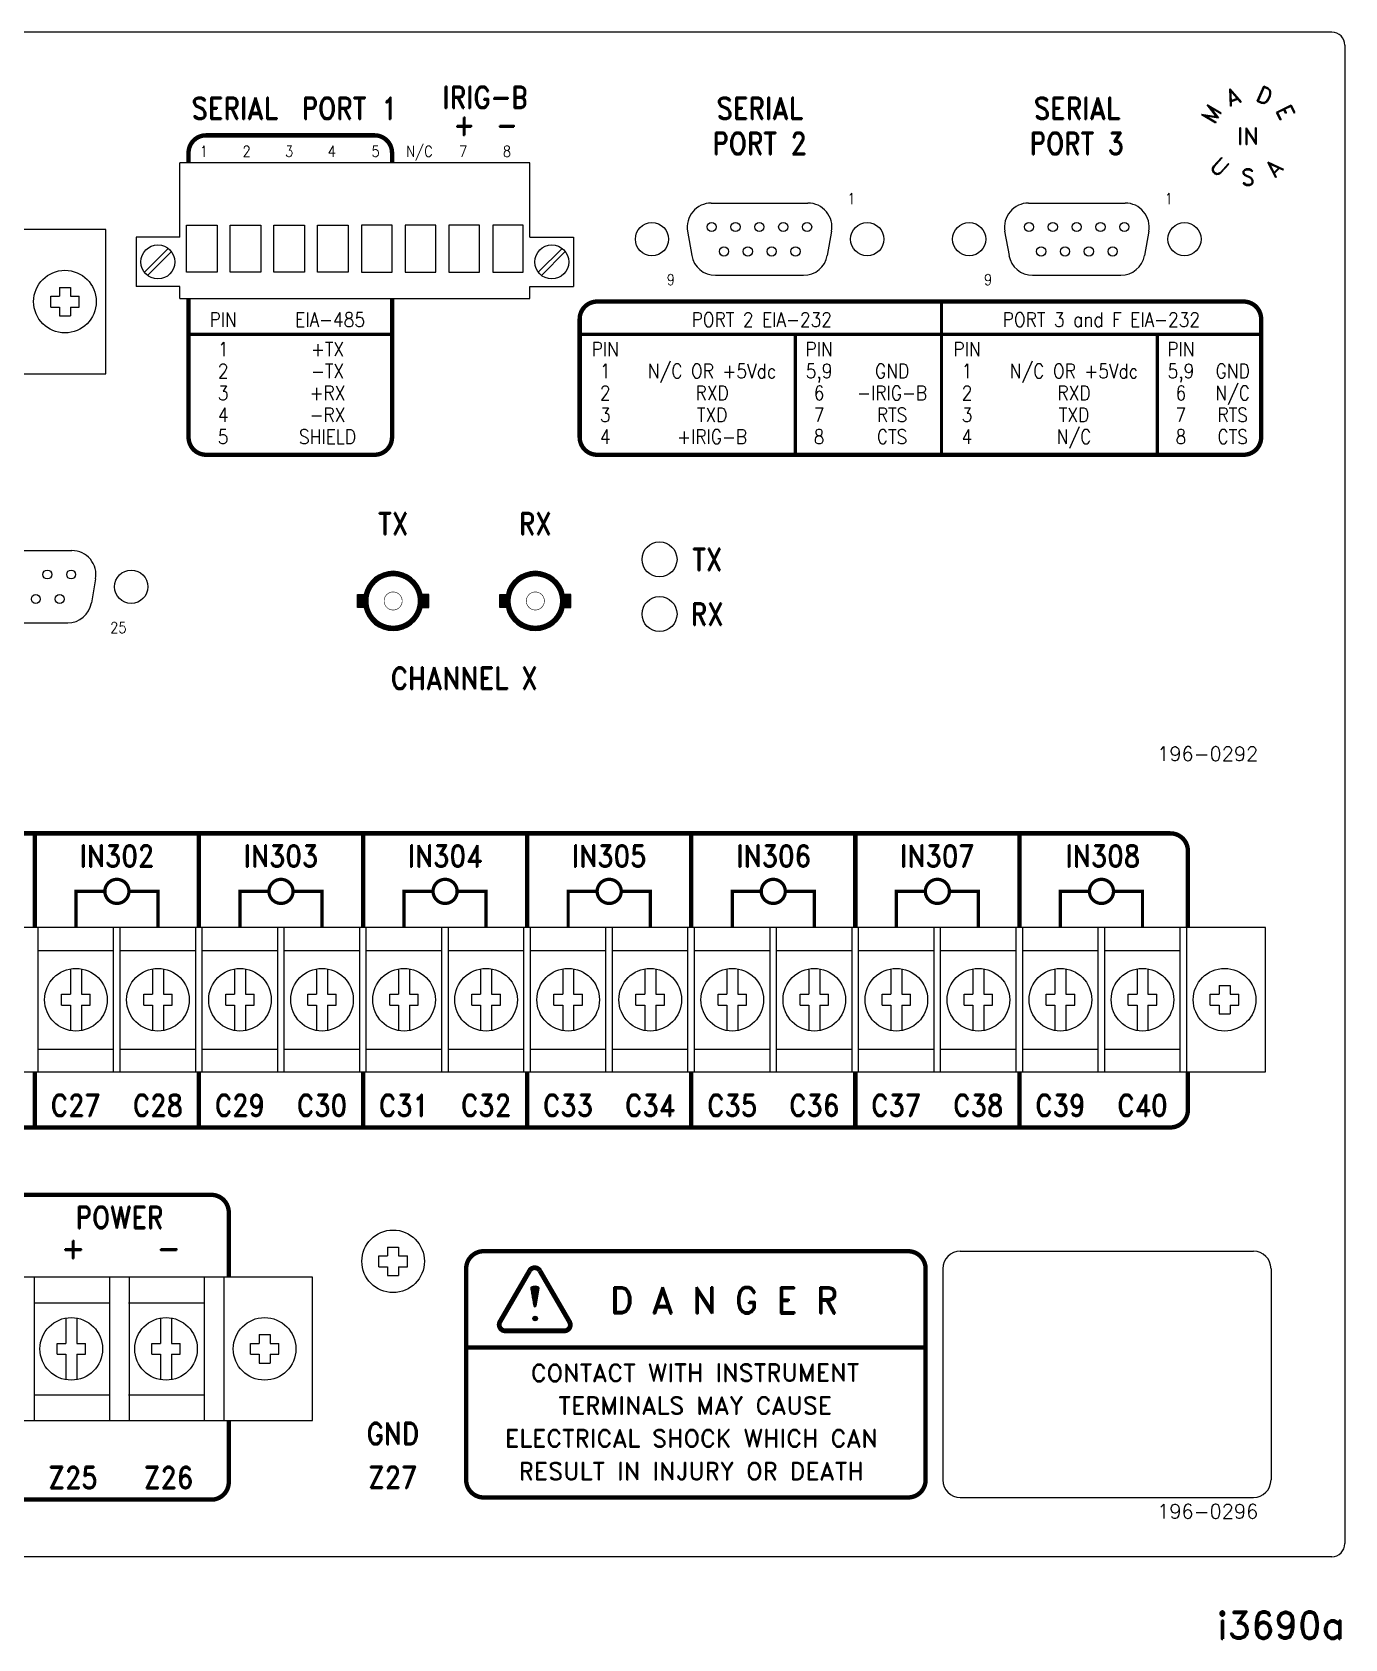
# Model space of a CAD drawing. Extents: x 3.1 to 20.4, y 4.9 to 12.2.
# Drawn here: x 14.38 to 20.38, y 4.89 to 12.23 of the extents above; entities that cross this region are included whole.
import ezdxf
from ezdxf.enums import TextEntityAlignment as Align

# ---------------------------------------------------------------- set-up
doc = ezdxf.new("R2010")
doc.units = 0
doc.header["$MEASUREMENT"] = 0
doc.layers.get('0').update_dxf_attribs({"linetype": 'CONTINUOUS'})
doc.layers.add('DWG', color=7, linetype='CONTINUOUS')
doc.styles.add('JS', font='ROMANS')
doc.styles.add('ROMAND', font='ROMAND', dxfattribs={"width": 0.875})
doc.styles.add('ROMANS', font='ROMANS')

msp = doc.modelspace()

# ---------------------------------------------------------------- linework, layer by layer
for p, q in [((20.315, 12.233), (3.185, 12.233)), ((20.375, 12.173), (20.375, 5.327)), ((15.8625, 9.664), (15.8929, 9.664)), ((15.8625, 9.604), (15.8625, 9.664)), ((16.1875, 9.664), (16.1571, 9.664)), ((16.1875, 9.604), (16.1875, 9.664)), ((16.5125, 9.664), (16.5429, 9.664)), ((16.5125, 9.604), (16.5125, 9.664)), ((16.8375, 9.664), (16.8071, 9.664)), ((16.8375, 9.604), (16.8375, 9.664)), ((15.8929, 9.604), (15.8625, 9.604)), ((16.1571, 9.604), (16.1875, 9.604)), ((16.5429, 9.604), (16.5125, 9.604)), ((16.8071, 9.604), (16.8375, 9.604)), ((14.4025, 7.482), (14.4025, 8.142)), ((14.7475, 7.482), (14.7475, 8.142)), ((14.7775, 7.482), (14.7775, 8.142)), ((15.1225, 7.482), (15.1225, 8.142)), ((15.1525, 7.482), (15.1525, 8.142)), ((15.4975, 7.482), (15.4975, 8.142)), ((15.5275, 7.482), (15.5275, 8.142)), ((15.8725, 7.482), (15.8725, 8.142)), ((15.9025, 7.482), (15.9025, 8.142)), ((16.2475, 7.482), (16.2475, 8.142)), ((16.2775, 7.482), (16.2775, 8.142)), ((16.6225, 7.482), (16.6225, 8.142)), ((16.6525, 7.482), (16.6525, 8.142)), ((16.9975, 7.482), (16.9975, 8.142)), ((17.0275, 7.482), (17.0275, 8.142)), ((17.3725, 7.482), (17.3725, 8.142)), ((17.4025, 7.482), (17.4025, 8.142)), ((17.7475, 7.482), (17.7475, 8.142)), ((17.7775, 7.482), (17.7775, 8.142)), ((18.1225, 7.482), (18.1225, 8.142)), ((18.1525, 7.482), (18.1525, 8.142)), ((18.4975, 7.482), (18.4975, 8.142)), ((18.5275, 7.482), (18.5275, 8.142)), ((18.8725, 7.482), (18.8725, 8.142)), ((18.9025, 7.482), (18.9025, 8.142)), ((19.2475, 7.482), (19.2475, 8.142)), ((19.2775, 7.482), (19.2775, 8.142)), ((19.6225, 7.482), (19.6225, 8.142)), ((19.6525, 7.482), (19.6525, 8.142)), ((14.4025, 8.037), (14.7475, 8.037)), ((14.7775, 8.037), (15.1225, 8.037)), ((15.1525, 8.037), (15.4975, 8.037)), ((15.5275, 8.037), (15.8725, 8.037)), ((15.9025, 8.037), (16.2475, 8.037)), ((16.2775, 8.037), (16.6225, 8.037)), ((16.6525, 8.037), (16.9975, 8.037)), ((17.0275, 8.037), (17.3725, 8.037)), ((17.4025, 8.037), (17.7475, 8.037)), ((17.7775, 8.037), (18.1225, 8.037)), ((18.1525, 8.037), (18.4975, 8.037)), ((18.5275, 8.037), (18.8725, 8.037)), ((18.9025, 8.037), (19.2475, 8.037)), ((19.2775, 8.037), (19.6225, 8.037)), ((14.4025, 7.587), (14.7475, 7.587)), ((14.7775, 7.587), (15.1225, 7.587)), ((15.1525, 7.587), (15.4975, 7.587)), ((15.5275, 7.587), (15.8725, 7.587)), ((15.9025, 7.587), (16.2475, 7.587)), ((16.2775, 7.587), (16.6225, 7.587)), ((16.6525, 7.587), (16.9975, 7.587)), ((17.0275, 7.587), (17.3725, 7.587)), ((17.4025, 7.587), (17.7475, 7.587)), ((17.7775, 7.587), (18.1225, 7.587)), ((18.1525, 7.587), (18.4975, 7.587)), ((18.5275, 7.587), (18.8725, 7.587)), ((18.9025, 7.587), (19.2475, 7.587)), ((19.2775, 7.587), (19.6225, 7.587)), ((18.6174, 6.6631), (19.9574, 6.6631)), ((18.5374, 6.5831), (18.5374, 5.6181)), ((20.0374, 6.5831), (20.0374, 5.6181)), ((14.3826, 6.427), (14.7276, 6.427)), ((14.8158, 6.427), (15.1608, 6.427)), ((14.3826, 6.007), (14.7276, 6.007)), ((14.8158, 6.007), (15.1608, 6.007)), ((18.6174, 5.5381), (19.9574, 5.5381)), ((20.315, 5.267), (3.185, 5.267))]:
    msp.add_line(p, q)
at = {"linetype": 'CONTINUOUS', "extrusion": (0, 0, -1)}
for p, q in [((16.65, 11.6355), (15.05, 11.6355)), ((14.85, 11.2955), (14.85, 11.0705)), ((15.05, 11.2955), (14.85, 11.2955)), ((16.65, 11.2955), (16.85, 11.2955)), ((16.85, 11.2955), (16.85, 11.0705)), ((15.05, 11.0705), (14.85, 11.0705)), ((16.65, 11.0705), (16.85, 11.0705))]:
    msp.add_line(p, q, dxfattribs=at)
at = {"linetype": 'CONTINUOUS'}
for p, q in [((15.05, 11.2955), (15.05, 11.6355)), ((16.65, 11.2955), (16.65, 11.6355)), ((14.8886, 11.1357), (14.9973, 11.2444)), ((16.6886, 11.1357), (16.7973, 11.2444)), ((14.9027, 11.1216), (15.0114, 11.2303)), ((16.7027, 11.1216), (16.8114, 11.2303)), ((14.46, 10.977), (14.46, 11.027)), ((14.46, 11.027), (14.5, 11.027)), ((14.5, 11.067), (14.55, 11.067)), ((14.5, 11.067), (14.5, 11.027)), ((14.55, 11.067), (14.55, 11.027)), ((14.55, 11.027), (14.59, 11.027)), ((14.59, 10.977), (14.59, 11.027)), ((15.05, 11.016), (15.05, 11.0705)), ((15.05, 11.016), (16.65, 11.016)), ((16.65, 11.016), (16.65, 11.0705)), ((14.46, 10.977), (14.5, 10.977)), ((14.5, 10.977), (14.5, 10.937)), ((14.55, 10.977), (14.55, 10.937)), ((14.55, 10.977), (14.59, 10.977)), ((14.5, 10.937), (14.55, 10.937)), ((16.8676, 10.752), (16.8676, 10.752)), ((14.55, 7.9528), (14.55, 7.837)), ((14.6, 7.9528), (14.6, 7.837)), ((14.925, 7.9528), (14.925, 7.837)), ((14.975, 7.9528), (14.975, 7.837)), ((15.3, 7.9528), (15.3, 7.837)), ((15.35, 7.9528), (15.35, 7.837)), ((15.675, 7.9528), (15.675, 7.837)), ((15.725, 7.9528), (15.725, 7.837)), ((16.05, 7.9528), (16.05, 7.837)), ((16.1, 7.9528), (16.1, 7.837)), ((16.425, 7.9528), (16.425, 7.837)), ((16.475, 7.9528), (16.475, 7.837)), ((16.8, 7.9528), (16.8, 7.837)), ((16.85, 7.9528), (16.85, 7.837)), ((17.175, 7.9528), (17.175, 7.837)), ((17.225, 7.9528), (17.225, 7.837)), ((17.55, 7.9528), (17.55, 7.837)), ((17.6, 7.9528), (17.6, 7.837)), ((17.925, 7.9528), (17.925, 7.837)), ((17.975, 7.9528), (17.975, 7.837)), ((18.3, 7.9528), (18.3, 7.837)), ((18.35, 7.9528), (18.35, 7.837)), ((18.675, 7.9528), (18.675, 7.837)), ((18.725, 7.9528), (18.725, 7.837)), ((19.05, 7.9528), (19.05, 7.837)), ((19.1, 7.9528), (19.1, 7.837)), ((19.425, 7.9528), (19.425, 7.837)), ((19.475, 7.9528), (19.475, 7.837)), ((19.8, 7.877), (19.85, 7.877)), ((19.8, 7.877), (19.8, 7.837)), ((19.85, 7.877), (19.85, 7.837)), ((14.51, 7.787), (14.51, 7.837)), ((14.51, 7.837), (14.55, 7.837)), ((14.51, 7.787), (14.55, 7.787)), ((14.55, 7.787), (14.55, 7.6712)), ((14.6, 7.837), (14.64, 7.837)), ((14.6, 7.787), (14.6, 7.6712)), ((14.6, 7.787), (14.64, 7.787)), ((14.64, 7.787), (14.64, 7.837)), ((14.885, 7.787), (14.885, 7.837)), ((14.885, 7.837), (14.925, 7.837)), ((14.885, 7.787), (14.925, 7.787)), ((14.925, 7.787), (14.925, 7.6712)), ((14.975, 7.837), (15.015, 7.837)), ((14.975, 7.787), (14.975, 7.6712)), ((14.975, 7.787), (15.015, 7.787)), ((15.015, 7.787), (15.015, 7.837)), ((15.26, 7.787), (15.26, 7.837)), ((15.26, 7.837), (15.3, 7.837)), ((15.26, 7.787), (15.3, 7.787)), ((15.3, 7.787), (15.3, 7.6712)), ((15.35, 7.837), (15.39, 7.837)), ((15.35, 7.787), (15.35, 7.6712)), ((15.35, 7.787), (15.39, 7.787)), ((15.39, 7.787), (15.39, 7.837)), ((15.635, 7.837), (15.675, 7.837)), ((15.635, 7.787), (15.635, 7.837)), ((15.635, 7.787), (15.675, 7.787)), ((15.675, 7.787), (15.675, 7.6712)), ((15.725, 7.837), (15.765, 7.837)), ((15.725, 7.787), (15.725, 7.6712)), ((15.725, 7.787), (15.765, 7.787)), ((15.765, 7.787), (15.765, 7.837)), ((16.01, 7.787), (16.01, 7.837)), ((16.01, 7.837), (16.05, 7.837)), ((16.01, 7.787), (16.05, 7.787)), ((16.05, 7.787), (16.05, 7.6712)), ((16.1, 7.837), (16.14, 7.837)), ((16.1, 7.787), (16.1, 7.6712)), ((16.1, 7.787), (16.14, 7.787)), ((16.14, 7.787), (16.14, 7.837)), ((16.385, 7.837), (16.425, 7.837)), ((16.385, 7.787), (16.385, 7.837)), ((16.385, 7.787), (16.425, 7.787)), ((16.425, 7.787), (16.425, 7.6712)), ((16.475, 7.837), (16.515, 7.837)), ((16.475, 7.787), (16.475, 7.6712)), ((16.475, 7.787), (16.515, 7.787)), ((16.515, 7.787), (16.515, 7.837)), ((16.76, 7.837), (16.8, 7.837)), ((16.76, 7.787), (16.76, 7.837)), ((16.76, 7.787), (16.8, 7.787)), ((16.8, 7.787), (16.8, 7.6712)), ((16.85, 7.837), (16.89, 7.837)), ((16.85, 7.787), (16.85, 7.6712)), ((16.85, 7.787), (16.89, 7.787)), ((16.89, 7.787), (16.89, 7.837)), ((17.135, 7.787), (17.135, 7.837)), ((17.135, 7.837), (17.175, 7.837)), ((17.135, 7.787), (17.175, 7.787)), ((17.175, 7.787), (17.175, 7.6712)), ((17.225, 7.837), (17.265, 7.837)), ((17.225, 7.787), (17.265, 7.787)), ((17.225, 7.787), (17.225, 7.6712)), ((17.265, 7.787), (17.265, 7.837)), ((17.51, 7.787), (17.51, 7.837)), ((17.51, 7.837), (17.55, 7.837)), ((17.51, 7.787), (17.55, 7.787)), ((17.55, 7.787), (17.55, 7.6712)), ((17.6, 7.837), (17.64, 7.837)), ((17.6, 7.787), (17.6, 7.6712)), ((17.6, 7.787), (17.64, 7.787)), ((17.64, 7.787), (17.64, 7.837)), ((17.885, 7.787), (17.885, 7.837)), ((17.885, 7.837), (17.925, 7.837)), ((17.885, 7.787), (17.925, 7.787)), ((17.925, 7.787), (17.925, 7.6712)), ((17.975, 7.837), (18.015, 7.837)), ((17.975, 7.787), (17.975, 7.6712)), ((17.975, 7.787), (18.015, 7.787)), ((18.015, 7.787), (18.015, 7.837)), ((18.26, 7.787), (18.26, 7.837)), ((18.26, 7.837), (18.3, 7.837)), ((18.26, 7.787), (18.3, 7.787)), ((18.3, 7.787), (18.3, 7.6712)), ((18.35, 7.837), (18.39, 7.837)), ((18.35, 7.787), (18.35, 7.6712)), ((18.35, 7.787), (18.39, 7.787)), ((18.39, 7.787), (18.39, 7.837)), ((18.635, 7.787), (18.635, 7.837)), ((18.635, 7.837), (18.675, 7.837)), ((18.635, 7.787), (18.675, 7.787)), ((18.675, 7.787), (18.675, 7.6712)), ((18.725, 7.837), (18.765, 7.837)), ((18.725, 7.787), (18.725, 7.6712)), ((18.725, 7.787), (18.765, 7.787)), ((18.765, 7.787), (18.765, 7.837)), ((19.01, 7.787), (19.01, 7.837)), ((19.01, 7.837), (19.05, 7.837)), ((19.01, 7.787), (19.05, 7.787)), ((19.05, 7.787), (19.05, 7.6712)), ((19.1, 7.837), (19.14, 7.837)), ((19.1, 7.787), (19.1, 7.6712)), ((19.1, 7.787), (19.14, 7.787)), ((19.14, 7.787), (19.14, 7.837)), ((19.385, 7.787), (19.385, 7.837)), ((19.385, 7.837), (19.425, 7.837)), ((19.385, 7.787), (19.425, 7.787)), ((19.425, 7.787), (19.425, 7.6712)), ((19.475, 7.837), (19.515, 7.837)), ((19.475, 7.787), (19.475, 7.6712)), ((19.475, 7.787), (19.515, 7.787)), ((19.515, 7.787), (19.515, 7.837)), ((19.76, 7.837), (19.8, 7.837)), ((19.76, 7.787), (19.76, 7.837)), ((19.76, 7.787), (19.8, 7.787)), ((19.8, 7.787), (19.8, 7.747)), ((19.85, 7.837), (19.89, 7.837)), ((19.85, 7.787), (19.89, 7.787)), ((19.85, 7.787), (19.85, 7.747)), ((19.89, 7.787), (19.89, 7.837)), ((19.8, 7.747), (19.85, 7.747)), ((16, 6.682), (16.05, 6.682)), ((16, 6.682), (16, 6.642)), ((16.05, 6.682), (16.05, 6.642)), ((15.96, 6.642), (16, 6.642)), ((15.96, 6.592), (15.96, 6.642)), ((16.05, 6.642), (16.09, 6.642)), ((16.09, 6.592), (16.09, 6.642)), ((14.3849, 6.545), (14.3849, 5.889)), ((14.7281, 6.545), (14.7281, 5.889)), ((14.8181, 6.545), (14.8181, 5.889)), ((15.1613, 6.545), (15.1613, 5.889)), ((15.2513, 6.545), (15.2513, 5.889)), ((15.96, 6.592), (16, 6.592)), ((16, 6.592), (16, 6.552)), ((16, 6.552), (16.05, 6.552)), ((16.05, 6.592), (16.09, 6.592)), ((16.05, 6.592), (16.05, 6.552)), ((16.6544, 6.4964), (16.6694, 6.4116)), ((16.6554, 6.4909), (16.6554, 6.4984)), ((16.6561, 6.487), (16.6561, 6.4988)), ((16.6572, 6.4807), (16.6572, 6.4994)), ((16.6583, 6.4745), (16.6583, 6.5)), ((16.6594, 6.4683), (16.6594, 6.5005)), ((16.6605, 6.462), (16.6605, 6.5009)), ((16.6616, 6.4558), (16.6616, 6.5013)), ((16.6627, 6.4495), (16.6627, 6.5017)), ((16.6638, 6.4433), (16.6638, 6.502)), ((16.6649, 6.4371), (16.6649, 6.5023)), ((16.666, 6.4308), (16.666, 6.5026)), ((16.6671, 6.4246), (16.6671, 6.5028)), ((16.6682, 6.4184), (16.6682, 6.503)), ((16.6693, 6.4121), (16.6693, 6.5032)), ((16.6704, 6.4103), (16.6704, 6.5033)), ((16.6715, 6.4097), (16.6715, 6.5033)), ((16.6726, 6.4095), (16.6726, 6.5033)), ((16.6737, 6.4095), (16.6737, 6.5034)), ((16.6748, 6.4098), (16.6748, 6.5033)), ((16.6759, 6.4103), (16.6759, 6.5032)), ((16.6916, 6.4964), (16.6766, 6.4116)), ((16.6768, 6.4128), (16.6768, 6.5032)), ((16.6781, 6.4199), (16.6781, 6.503)), ((16.6792, 6.4262), (16.6792, 6.5028)), ((16.6803, 6.4324), (16.6803, 6.5026)), ((16.6814, 6.4386), (16.6814, 6.5023)), ((16.6825, 6.4448), (16.6825, 6.5021)), ((16.6836, 6.451), (16.6836, 6.5017)), ((16.6845, 6.4563), (16.6845, 6.5016)), ((16.6858, 6.4634), (16.6858, 6.501)), ((16.6869, 6.4696), (16.6869, 6.5005)), ((16.688, 6.4758), (16.688, 6.5)), ((16.6891, 6.4821), (16.6891, 6.4997)), ((16.69, 6.4873), (16.69, 6.4992)), ((16.6907, 6.4915), (16.6907, 6.4988)), ((14.5289, 6.3578), (14.5289, 6.242)), ((14.5789, 6.3578), (14.5789, 6.242)), ((14.9621, 6.3578), (14.9621, 6.242)), ((15.0121, 6.3578), (15.0121, 6.242)), ((16.6649, 6.3509), (16.6649, 6.3607)), ((16.666, 6.3492), (16.666, 6.3624)), ((16.6671, 6.3481), (16.6671, 6.3635)), ((16.6682, 6.3472), (16.6682, 6.3644)), ((16.6682, 6.347), (16.6682, 6.3642)), ((16.6694, 6.3466), (16.6694, 6.365)), ((16.6705, 6.3461), (16.6705, 6.3655)), ((16.6716, 6.3459), (16.6716, 6.3659)), ((16.6727, 6.3454), (16.6727, 6.3661)), ((16.6738, 6.3454), (16.6738, 6.3662)), ((16.6748, 6.3455), (16.6748, 6.3661)), ((16.6759, 6.3455), (16.6759, 6.3661)), ((16.677, 6.3458), (16.677, 6.3658)), ((16.6781, 6.3462), (16.6781, 6.3654)), ((16.6792, 6.3467), (16.6792, 6.3649)), ((16.6805, 6.3475), (16.6805, 6.3641)), ((16.6814, 6.3483), (16.6814, 6.3633)), ((16.6825, 6.3496), (16.6825, 6.362)), ((16.6836, 6.3512), (16.6836, 6.3604)), ((14.4889, 6.192), (14.4889, 6.242)), ((14.4889, 6.242), (14.5289, 6.242)), ((14.5789, 6.242), (14.6189, 6.242)), ((14.6189, 6.192), (14.6189, 6.242)), ((14.9221, 6.242), (14.9621, 6.242)), ((14.9221, 6.192), (14.9221, 6.242)), ((15.0121, 6.242), (15.0521, 6.242)), ((15.0521, 6.192), (15.0521, 6.242)), ((15.3725, 6.192), (15.3725, 6.242)), ((15.3725, 6.242), (15.4125, 6.242)), ((15.4125, 6.282), (15.4625, 6.282)), ((15.4125, 6.282), (15.4125, 6.242)), ((15.4625, 6.282), (15.4625, 6.242)), ((15.4625, 6.242), (15.5025, 6.242)), ((15.5025, 6.192), (15.5025, 6.242)), ((14.4889, 6.192), (14.5289, 6.192)), ((14.5289, 6.192), (14.5289, 6.0762)), ((14.5789, 6.192), (14.6189, 6.192)), ((14.5789, 6.192), (14.5789, 6.0762)), ((14.9221, 6.192), (14.9621, 6.192)), ((14.9621, 6.192), (14.9621, 6.0762)), ((15.0121, 6.192), (15.0121, 6.0762)), ((15.0121, 6.192), (15.0521, 6.192)), ((15.3725, 6.192), (15.4125, 6.192)), ((15.4125, 6.192), (15.4125, 6.152)), ((15.4625, 6.192), (15.4625, 6.152)), ((15.4625, 6.192), (15.5025, 6.192)), ((15.4125, 6.152), (15.4625, 6.152))]:
    msp.add_line(p, q, dxfattribs=at)
at = {"extrusion": (1, 0, 0)}
for p, q in [((13.247, 9.864), (14.557, 9.864)), ((14.6653, 9.7349), (14.6459, 9.6249)), ((13.2664, 9.534), (14.5376, 9.534))]:
    msp.add_line(p, q, dxfattribs=at)
at = {"const_width": 0.02, "flags": 128}
for points in [[(15.09, 11.6355), (15.09, 11.6815, -0.414214), (15.17, 11.7615), (15.94, 11.7615, -0.414214), (16.02, 11.6815), (16.02, 11.6355)], [(16.02, 10.997), (16.02, 10.382, -0.414214), (15.94, 10.302), (15.17, 10.302, -0.414214), (15.09, 10.382), (15.09, 10.997)]]:
    msp.add_lwpolyline(points, format="xyb", dxfattribs=at)
for points in [[(17.479, 11.452, 0.466308), (17.3707, 11.3229, 0.466308)], [(18.0293, 11.3229, 0.466308), (17.921, 11.452, 0.466308)], [(18.929, 11.452, 0.466308), (18.8207, 11.3229, 0.466308)], [(19.4793, 11.3229, 0.466308), (19.371, 11.452, 0.466308)], [(17.3897, 11.2129, 0.36397), (17.498, 11.122, 0.36397)], [(17.901, 11.122, 0.36397), (18.0093, 11.2129, 0.36397)], [(18.8397, 11.2129, 0.36397), (18.948, 11.122, 0.36397)], [(19.351, 11.122, 0.36397), (19.4593, 11.2129, 0.36397)]]:
    msp.add_lwpolyline(points, format="xyb")
for points in [[(17.479, 11.452), (17.921, 11.452)], [(18.929, 11.452), (19.371, 11.452)], [(17.37, 11.323), (17.39, 11.213)], [(18.029, 11.323), (18.009, 11.213)], [(18.82, 11.323), (18.84, 11.213)], [(19.479, 11.323), (19.459, 11.213)], [(17.498, 11.122), (17.901, 11.122)], [(18.948, 11.122), (19.351, 11.122)]]:
    msp.add_lwpolyline(points)
for points in [[(3.462, 10.672), (14.712, 10.672), (14.712, 11.332), (3.462, 11.332)], [(15.22, 11.136), (15.08, 11.136), (15.08, 11.351), (15.22, 11.351)], [(15.42, 11.136), (15.28, 11.136), (15.28, 11.351), (15.42, 11.351)], [(15.62, 11.136), (15.48, 11.136), (15.48, 11.351), (15.62, 11.351)], [(15.82, 11.136), (15.68, 11.136), (15.68, 11.351), (15.82, 11.351)], [(15.88, 11.136), (16.02, 11.136), (16.02, 11.351), (15.88, 11.351)], [(16.08, 11.136), (16.22, 11.136), (16.22, 11.351), (16.08, 11.351)], [(16.28, 11.136), (16.42, 11.136), (16.42, 11.351), (16.28, 11.351)], [(16.48, 11.136), (16.62, 11.136), (16.62, 11.351), (16.48, 11.351)], [(13.262, 7.482), (20.012, 7.482), (20.012, 8.142), (13.262, 8.142)], [(3.4063, 5.889), (15.6562, 5.889), (15.6562, 6.545), (3.4063, 6.545)]]:
    msp.add_lwpolyline(points, close=True)
for points in [[(15.09, 10.997), (15.09, 11.016)], [(16.02, 11.016), (16.02, 10.997)]]:
    msp.add_lwpolyline(points, dxfattribs=at)
at = {"linetype": 'CONTINUOUS', "const_width": 0.02}
for points in [[(16.9576, 11.002), (19.9124, 11.002, -0.414214), (19.9924, 10.922), (19.9924, 10.382, -0.414214), (19.9124, 10.302), (16.9576, 10.302, -0.414214), (16.8776, 10.382), (16.8776, 10.922, -0.414214)], [(18.3787, 5.5381), (16.4387, 5.5381, -0.414214), (16.3587, 5.6181), (16.3587, 6.5831, -0.414214), (16.4387, 6.6631), (18.3787, 6.6631, -0.414214), (18.4587, 6.5831), (18.4587, 5.6181, -0.414214)]]:
    msp.add_lwpolyline(points, format="xyb", close=True, dxfattribs=at)
at = {"linetype": 'CONTINUOUS'}
for points, const_width in [([(18.5314, 10.302), (18.5314, 11.002)], 0.015), ([(15.09, 10.852), (16.02, 10.852)], 0.015), ([(16.8776, 10.852), (19.9924, 10.852)], 0.015), ([(17.8636, 10.852), (17.8636, 10.302)], 0.015), ([(19.5174, 10.852), (19.5174, 10.302)], 0.015), ([(16.5132, 6.3405), (16.6483, 6.5733)], 0.022), ([(16.8311, 6.3405), (16.6959, 6.5733)], 0.022), ([(16.5369, 6.2992), (16.8073, 6.2992)], 0.022), ([(16.3587, 6.2227), (18.4587, 6.2227)], 0.02)]:
    msp.add_lwpolyline(points, dxfattribs=dict(at, const_width=const_width))
at = {"flags": 128}
for points, const_width in [([(15.9012, 9.634, 1), (16.1487, 9.634, 1)], 0.0225), ([(16.5512, 9.634, 1), (16.7987, 9.634, 1)], 0.0225), ([(15.9838, 9.634, 1), (16.0663, 9.634, 1)], 0.0025), ([(16.6337, 9.634, 1), (16.7162, 9.634, 1)], 0.0025)]:
    msp.add_lwpolyline(points, format="xyb", close=True, dxfattribs=dict(at, const_width=const_width))
at = {"const_width": 0.02}
for points in [[(19.6575, 8.142), (19.6575, 8.4923, 0.414214), (19.5775, 8.5723), (13.6975, 8.5723, 0.414214), (13.6175, 8.4923), (13.6175, 8.142)], [(13.6175, 7.482), (13.6175, 7.3087, 0.414214), (13.6975, 7.2287), (19.5775, 7.2287, 0.414214), (19.6575, 7.3087), (19.6575, 7.482)]]:
    msp.add_lwpolyline(points, format="xyb", dxfattribs=at)
for points, const_width in [([(14.3875, 8.5723), (14.3875, 8.142)], 0.02), ([(15.1375, 8.5723), (15.1375, 8.142)], 0.02), ([(15.8875, 8.5723), (15.8875, 8.142)], 0.02), ([(16.6375, 8.5723), (16.6375, 8.142)], 0.02), ([(17.3875, 8.5723), (17.3875, 8.142)], 0.02), ([(18.1375, 8.5723), (18.1375, 8.142)], 0.02), ([(18.8875, 8.5723), (18.8875, 8.142)], 0.02), ([(14.575, 8.142), (14.575, 8.3072), (14.7075, 8.3072)], 0.015), ([(14.95, 8.142), (14.95, 8.3072), (14.8175, 8.3072)], 0.015), ([(15.325, 8.142), (15.325, 8.3072), (15.4575, 8.3072)], 0.015), ([(15.7, 8.142), (15.7, 8.3072), (15.5675, 8.3072)], 0.015), ([(16.075, 8.142), (16.075, 8.3072), (16.2075, 8.3072)], 0.015), ([(16.45, 8.142), (16.45, 8.3072), (16.3175, 8.3072)], 0.015), ([(16.825, 8.142), (16.825, 8.3072), (16.9575, 8.3072)], 0.015), ([(17.2, 8.142), (17.2, 8.3072), (17.0675, 8.3072)], 0.015), ([(17.575, 8.142), (17.575, 8.3072), (17.7075, 8.3072)], 0.015), ([(17.95, 8.142), (17.95, 8.3072), (17.8175, 8.3072)], 0.015), ([(18.325, 8.142), (18.325, 8.3072), (18.4575, 8.3072)], 0.015), ([(18.7, 8.142), (18.7, 8.3072), (18.5675, 8.3072)], 0.015), ([(19.075, 8.142), (19.075, 8.3072), (19.2075, 8.3072)], 0.015), ([(19.45, 8.142), (19.45, 8.3072), (19.3175, 8.3072)], 0.015), ([(14.3875, 7.482), (14.3875, 7.2287)], 0.02), ([(15.1375, 7.482), (15.1375, 7.2287)], 0.02), ([(15.8875, 7.482), (15.8875, 7.2287)], 0.02), ([(16.6375, 7.482), (16.6375, 7.2287)], 0.02), ([(17.3875, 7.482), (17.3875, 7.2287)], 0.02), ([(18.1375, 7.482), (18.1375, 7.2287)], 0.02), ([(18.8875, 7.482), (18.8875, 7.2287)], 0.02)]:
    msp.add_lwpolyline(points, dxfattribs=dict(const_width=const_width))
at = {"const_width": 0.015}
for points in [[(14.7075, 8.3072, 1), (14.8175, 8.3072, 1)], [(15.4575, 8.3072, 1), (15.5675, 8.3072, 1)], [(16.2075, 8.3072, 1), (16.3175, 8.3072, 1)], [(16.9575, 8.3072, 1), (17.0675, 8.3072, 1)], [(17.7075, 8.3072, 1), (17.8175, 8.3072, 1)], [(18.4575, 8.3072, 1), (18.5675, 8.3072, 1)], [(19.2075, 8.3072, 1), (19.3175, 8.3072, 1)]]:
    msp.add_lwpolyline(points, format="xyb", close=True, dxfattribs=at)
at = {"linetype": 'CONTINUOUS'}
for points, const_width in [([(3.7888, 6.545), (3.7888, 6.8407, -0.414214), (3.8688, 6.9207), (15.1937, 6.9207, -0.414214), (15.2738, 6.8407), (15.2738, 6.545)], 0.02), ([(16.6958, 6.5739, 0.575689), (16.6482, 6.5739, 0.575689)], 0.022), ([(16.5135, 6.3416, 0.563069), (16.5377, 6.299, 0.563069)], 0.022), ([(16.8072, 6.2991, 0.578182), (16.8311, 6.3404, 0.578182)], 0.022), ([(15.2738, 5.889), (15.2738, 5.6081, -0.414214), (15.1937, 5.5281), (3.8688, 5.5281, -0.414214), (3.7888, 5.6081), (3.7888, 5.889)], 0.02)]:
    msp.add_lwpolyline(points, format="xyb", dxfattribs=dict(at, const_width=const_width))
for centre, radius in [((17.208, 11.287), 0.076), ((17.481, 11.343), 0.021), ((17.59, 11.343), 0.021), ((17.699, 11.343), 0.021), ((17.808, 11.343), 0.021), ((17.917, 11.343), 0.021), ((18.192, 11.287), 0.076), ((18.658, 11.287), 0.076), ((18.931, 11.343), 0.021), ((19.04, 11.343), 0.021), ((19.149, 11.343), 0.021), ((19.258, 11.343), 0.021), ((19.367, 11.343), 0.021), ((19.642, 11.287), 0.076), ((17.537, 11.231), 0.021), ((17.646, 11.231), 0.021), ((17.755, 11.231), 0.021), ((17.864, 11.231), 0.021), ((18.987, 11.231), 0.021), ((19.096, 11.231), 0.021), ((19.205, 11.231), 0.021), ((19.314, 11.231), 0.021), ((14.525, 11.002), 0.143), ((17.2425, 9.824), 0.08), ((14.4444, 9.755), 0.0205), ((14.5534, 9.755), 0.0205), ((14.828, 9.699), 0.076), ((14.3919, 9.643), 0.0205), ((14.5009, 9.643), 0.0205), ((17.2425, 9.574), 0.08), ((14.575, 7.812), 0.143), ((14.95, 7.812), 0.143), ((15.325, 7.812), 0.143), ((15.7, 7.812), 0.143), ((16.075, 7.812), 0.143), ((16.45, 7.812), 0.143), ((16.825, 7.812), 0.143), ((17.2, 7.812), 0.143), ((17.575, 7.812), 0.143), ((17.95, 7.812), 0.143), ((18.325, 7.812), 0.143), ((18.7, 7.812), 0.143), ((19.075, 7.812), 0.143), ((19.45, 7.812), 0.143), ((19.825, 7.812), 0.143), ((16.025, 6.617), 0.143), ((14.5539, 6.217), 0.143), ((14.9871, 6.217), 0.143), ((15.4375, 6.217), 0.143)]:
    msp.add_circle(centre, radius)
for centre, radius in [((14.95, 11.183), 0.0775), ((16.75, 11.183), 0.0775), ((16.6742, 6.3558), 0.0104)]:
    msp.add_circle(centre, radius, dxfattribs=at)
for centre, radius, start, end in [((20.315, 12.173), 0.06, 0, 90), ((14.557, 9.754), 0.11, 350, 90), ((16.025, 9.634), 0.1355, 12.79141, 167.20859), ((16.675, 9.634), 0.1355, 12.79141, 167.20859), ((14.5376, 9.644), 0.11, 270, 350), ((16.025, 9.634), 0.1355, 192.79141, 347.20859), ((16.675, 9.634), 0.1355, 192.79141, 347.20859), ((18.6174, 6.5831), 0.08, 90, 180), ((19.9574, 6.5831), 0.08, 0, 90), ((18.6174, 5.6181), 0.08, 180, 270), ((19.9574, 5.6181), 0.08, 270, 0), ((20.315, 5.327), 0.06, 270, 0)]:
    msp.add_arc(centre, radius, start, end)
for centre, radius, start, end in [((16.6569, 6.4964), 0.00252, 114.49541, 180.06965), ((16.6734, 6.4681), 0.0353, 60.12008, 119.73686), ((16.6897, 6.497), 0.00204, 340.81126, 53.76366), ((16.6715, 6.4122), 0.0022, 190.0021, 236.70481), ((16.6731, 6.4143), 0.00488, 235.16113, 301.44945), ((16.6744, 6.412), 0.0022, 303.18371, 349.95683)]:
    msp.add_arc(centre, radius, start, end, dxfattribs=at)
for points in [[(15.8625, 9.604), (15.8959, 9.604), (15.8625, 9.664), (15.8959, 9.664)], [(16.1541, 9.604), (16.1875, 9.604), (16.1541, 9.664), (16.1875, 9.664)], [(16.5125, 9.604), (16.5459, 9.604), (16.5125, 9.664), (16.5459, 9.664)], [(16.8041, 9.604), (16.8375, 9.604), (16.8041, 9.664), (16.8375, 9.664)]]:
    msp.add_solid(points)

# ---------------------------------------------------------------- texts
at = {"linetype": 'CONTINUOUS', "width": 0.875}
for s, height, style, p in [('IRIG-B', 0.1, 'ROMAND', (16.445, 11.885)), ('+', 0.1, 'ROMAND', (16.35, 11.7573)), ('-', 0.1, 'ROMAND', (16.545, 11.7573)), ('1', 0.05, 'ROMANS', (15.16, 11.6633)), ('2', 0.05, 'ROMANS', (15.355, 11.6633)), ('3', 0.05, 'ROMANS', (15.55, 11.6633)), ('4', 0.05, 'ROMANS', (15.745, 11.6633)), ('5', 0.05, 'ROMANS', (15.945, 11.6633)), ('N/C', 0.05, 'ROMANS', (16.145, 11.6633)), ('7', 0.05, 'ROMANS', (16.345, 11.6633)), ('8', 0.05, 'ROMANS', (16.545, 11.6633)), ('PIN', 0.065, 'ROMANS', (15.2481, 10.887)), ('EIA-485', 0.065, 'ROMANS', (15.7368, 10.887)), ('PORT 2 EIA-232', 0.065, 'ROMANS', (17.71, 10.887)), ('PORT 3 and F EIA-232', 0.065, 'ROMANS', (19.2619, 10.887)), ('1', 0.065, 'ROMANS', (15.2481, 10.752)), ('+TX', 0.065, 'ROMANS', (15.7249, 10.752)), ('PIN', 0.065, 'ROMANS', (16.9944, 10.752)), ('PIN', 0.065, 'ROMANS', (17.9719, 10.752)), ('PIN', 0.065, 'ROMANS', (18.6481, 10.752)), ('PIN', 0.065, 'ROMANS', (19.6254, 10.752)), ('N/C OR +5Vdc', 0.065, 'ROMANS', (17.483, 10.652)), ('N/C OR +5Vdc', 0.065, 'ROMANS', (19.1367, 10.652)), ('2', 0.065, 'ROMANS', (15.2481, 10.652)), ('-TX', 0.065, 'ROMANS', (15.7249, 10.652)), ('1', 0.065, 'ROMANS', (16.9944, 10.652)), ('5,9', 0.065, 'ROMANS', (17.9719, 10.652)), ('GND', 0.065, 'ROMANS', (18.3057, 10.652)), ('1', 0.065, 'ROMANS', (18.6481, 10.652)), ('5,9', 0.065, 'ROMANS', (19.6254, 10.652)), ('GND', 0.065, 'ROMANS', (19.8622, 10.652)), ('3', 0.065, 'ROMANS', (15.2481, 10.552)), ('+RX', 0.065, 'ROMANS', (15.7249, 10.552)), ('2', 0.065, 'ROMANS', (16.9944, 10.552)), ('RXD', 0.065, 'ROMANS', (17.483, 10.552)), ('6', 0.065, 'ROMANS', (17.9719, 10.552)), ('-IRIG-B', 0.065, 'ROMANS', (18.3057, 10.552)), ('2', 0.065, 'ROMANS', (18.6481, 10.552)), ('RXD', 0.065, 'ROMANS', (19.1367, 10.552)), ('6', 0.065, 'ROMANS', (19.6254, 10.552)), ('N/C', 0.065, 'ROMANS', (19.8622, 10.552)), ('4', 0.065, 'ROMANS', (15.2481, 10.452)), ('-RX', 0.065, 'ROMANS', (15.7249, 10.452)), ('3', 0.065, 'ROMANS', (16.9944, 10.452)), ('TXD', 0.065, 'ROMANS', (17.483, 10.452)), ('7', 0.065, 'ROMANS', (17.9719, 10.452)), ('RTS', 0.065, 'ROMANS', (18.3057, 10.452)), ('3', 0.065, 'ROMANS', (18.6481, 10.452)), ('TXD', 0.065, 'ROMANS', (19.1367, 10.452)), ('7', 0.065, 'ROMANS', (19.6254, 10.452)), ('RTS', 0.065, 'ROMANS', (19.8622, 10.452)), ('N/C', 0.065, 'ROMANS', (19.1367, 10.352)), ('5', 0.065, 'ROMANS', (15.2481, 10.352)), ('SHIELD', 0.065, 'ROMANS', (15.7249, 10.352)), ('4', 0.065, 'ROMANS', (16.9944, 10.352)), ('+IRIG-B', 0.065, 'ROMANS', (17.483, 10.352)), ('8', 0.065, 'ROMANS', (17.9719, 10.352)), ('CTS', 0.065, 'ROMANS', (18.3057, 10.352)), ('4', 0.065, 'ROMANS', (18.6481, 10.352)), ('8', 0.065, 'ROMANS', (19.6254, 10.352)), ('CTS', 0.065, 'ROMANS', (19.8622, 10.352))]:
    msp.add_text(s, height=height, dxfattribs=dict(at, style=style)).set_placement(p, align=Align.CENTER)
at = {"linetype": 'CONTINUOUS', "style": 'ROMAND'}
for s, rotation, p in [('A', 21.39664, (19.8469, 11.8929)), ('D', 335.91528, (19.962, 11.9226)), ('M', 59.43571, (19.7773, 11.8081)), ('E', 296.55258, (20.0562, 11.8779)), ('U', 318.00769, (19.7512, 11.6128)), ('A', 46.48824, (20.0548, 11.5638))]:
    msp.add_text(s, height=0.075, rotation=rotation, dxfattribs=at).set_placement(p)
at = {"width": 0.875}
for s, height, style, p in [('SERIAL', 0.1, 'ROMAND', (15.3004, 11.835)), ('PORT', 0.1, 'ROMAND', (15.7555, 11.835)), ('1', 0.1, 'ROMAND', (16.0096, 11.835)), ('SERIAL', 0.1, 'ROMAND', (17.7, 11.835)), ('SERIAL', 0.1, 'ROMAND', (19.15, 11.835)), ('PORT 2', 0.1, 'ROMAND', (17.7001, 11.6743)), ('PORT 3', 0.1, 'ROMAND', (19.1501, 11.6743)), ('1', 0.05, 'ROMANS', (18.1199, 11.447)), ('1', 0.05, 'ROMANS', (19.5699, 11.447)), ('9', 0.05, 'ROMANS', (17.2944, 11.077)), ('9', 0.05, 'ROMANS', (18.7444, 11.077)), ('TX', 0.1, 'ROMAND', (16.025, 9.937)), ('RX', 0.1, 'ROMAND', (16.675, 9.937)), ('25', 0.05, 'ROMANS', (14.7692, 9.4874)), ('CHANNEL X', 0.1, 'ROMAND', (16.35, 9.231)), ('IN302', 0.1, 'ROMAND', (14.7625, 8.4189)), ('IN303', 0.1, 'ROMAND', (15.5125, 8.4189)), ('IN304', 0.1, 'ROMAND', (16.2625, 8.4189)), ('IN305', 0.1, 'ROMAND', (17.0125, 8.4189)), ('IN306', 0.1, 'ROMAND', (17.7642, 8.4189)), ('IN307', 0.1, 'ROMAND', (18.5125, 8.4189)), ('IN308', 0.1, 'ROMAND', (19.2686, 8.4189)), ('C27', 0.1, 'ROMAND', (14.575, 7.2794)), ('C28', 0.1, 'ROMAND', (14.95, 7.2794)), ('C29', 0.1, 'ROMAND', (15.325, 7.2794)), ('C30', 0.1, 'ROMAND', (15.7, 7.2794)), ('C31', 0.1, 'ROMAND', (16.075, 7.2794)), ('C32', 0.1, 'ROMAND', (16.45, 7.2794)), ('C33', 0.1, 'ROMAND', (16.825, 7.2794)), ('C34', 0.1, 'ROMAND', (17.2, 7.2794)), ('C35', 0.1, 'ROMAND', (17.575, 7.2794)), ('C36', 0.1, 'ROMAND', (17.95, 7.2794)), ('C37', 0.1, 'ROMAND', (18.325, 7.2794)), ('C38', 0.1, 'ROMAND', (18.7, 7.2794)), ('C39', 0.1, 'ROMAND', (19.075, 7.2794)), ('C40', 0.1, 'ROMAND', (19.45, 7.2794))]:
    msp.add_text(s, height=height, dxfattribs=dict(at, style=style)).set_placement(p, align=Align.CENTER)
at = {"linetype": 'CONTINUOUS', "style": 'ROMAND'}
for s, height, p in [('IN', 0.075, (19.9322, 11.7201)), ('S', 0.075, (19.9322, 11.533)), ('TERMINALS MAY CAUSE', 0.08, (17.4056, 5.918)), ('ELECTRICAL SHOCK WHICH CAN', 0.08, (17.3883, 5.768)), ('RESULT IN INJURY OR DEATH', 0.08, (17.3883, 5.618))]:
    msp.add_text(s, height=height, dxfattribs=at).set_placement(p, align=Align.CENTER)
at = {"style": 'ROMAND', "width": 0.875}
for s, p in [('TX', (17.4606, 9.824)), ('RX', (17.4606, 9.574)), ('POWER', (14.7746, 6.8175)), ('Z25', (14.5625, 5.6289)), ('Z26', (14.999, 5.6289))]:
    msp.add_text(s, height=0.1, dxfattribs=at).set_placement(p, align=Align.MIDDLE)
at = {"style": 'JS'}
for s, p in [('196-0292', (19.748, 8.9034)), ('196-0296', (19.748, 5.442))]:
    msp.add_text(s, height=0.065, dxfattribs=at).set_placement(p, align=Align.CENTER)
at = {"style": 'ROMAND'}
for s, p in [('+', (14.5625, 6.6753)), ('-', (14.999, 6.6753))]:
    msp.add_text(s, height=0.1, dxfattribs=at).set_placement(p, align=Align.MIDDLE)
at = {"linetype": 'CONTINUOUS', "style": 'ROMAND'}
msp.add_text('D A N G E R', height=0.12, dxfattribs=at).set_placement((17.0151, 6.3793))
msp.add_text('CONTACT WITH INSTRUMENT', height=0.08, rotation=0.09, dxfattribs=at).set_placement((17.4056, 6.068), align=Align.CENTER)
at = {"linetype": 'CONTINUOUS', "style": 'ROMAND', "width": 0.875}
for s, p in [('GND', (16.024, 5.8299)), ('Z27', (16.024, 5.6299))]:
    msp.add_text(s, height=0.1, dxfattribs=at).set_placement(p, align=Align.MIDDLE)
at = {"layer": 'DWG', "style": 'ROMAND'}
msp.add_text('i3690a', height=0.125, dxfattribs=at).set_placement((20.375, 4.892), align=Align.RIGHT)

doc.saveas('drawing.dxf')
